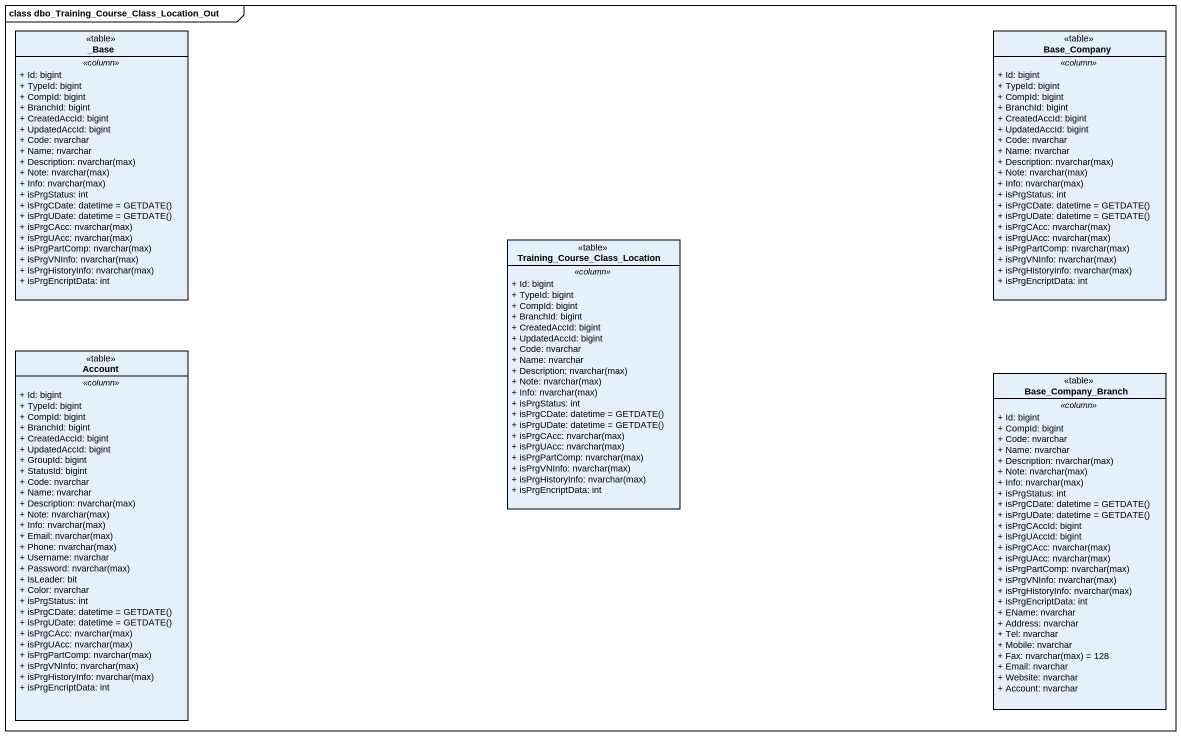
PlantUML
@startuml
mainframe class dbo_Training_Course_Class_Location_Out
hide circle
hide empty members
skinparam classAttributeIconSize 0
class "_Base" as Base <<table>> {
  .. <<column>> ..
  + Id: bigint
  + TypeId: bigint
  + CompId: bigint
  + BranchId: bigint
  + CreatedAccId: bigint
  + UpdatedAccId: bigint
  + Code: nvarchar
  + Name: nvarchar
  {field} + Description: nvarchar(max)
  {field} + Note: nvarchar(max)
  {field} + Info: nvarchar(max)
  + isPrgStatus: int
  {field} + isPrgCDate: datetime = GETDATE()
  {field} + isPrgUDate: datetime = GETDATE()
  {field} + isPrgCAcc: nvarchar(max)
  {field} + isPrgUAcc: nvarchar(max)
  {field} + isPrgPartComp: nvarchar(max)
  {field} + isPrgVNInfo: nvarchar(max)
  {field} + isPrgHistoryInfo: nvarchar(max)
  + isPrgEncriptData: int
}
class Base_Company <<table>> {
  .. <<column>> ..
  + Id: bigint
  + TypeId: bigint
  + CompId: bigint
  + BranchId: bigint
  + CreatedAccId: bigint
  + UpdatedAccId: bigint
  + Code: nvarchar
  + Name: nvarchar
  {field} + Description: nvarchar(max)
  {field} + Note: nvarchar(max)
  {field} + Info: nvarchar(max)
  + isPrgStatus: int
  {field} + isPrgCDate: datetime = GETDATE()
  {field} + isPrgUDate: datetime = GETDATE()
  {field} + isPrgCAcc: nvarchar(max)
  {field} + isPrgUAcc: nvarchar(max)
  {field} + isPrgPartComp: nvarchar(max)
  {field} + isPrgVNInfo: nvarchar(max)
  {field} + isPrgHistoryInfo: nvarchar(max)
  + isPrgEncriptData: int
}
class "Training_Course_Class_Location" as Training_Course_Class <<table>> {
  .. <<column>> ..
  + Id: bigint
  + TypeId: bigint
  + CompId: bigint
  + BranchId: bigint
  + CreatedAccId: bigint
  + UpdatedAccId: bigint
  + Code: nvarchar
  + Name: nvarchar
  {field} + Description: nvarchar(max)
  {field} + Note: nvarchar(max)
  {field} + Info: nvarchar(max)
  + isPrgStatus: int
  {field} + isPrgCDate: datetime = GETDATE()
  {field} + isPrgUDate: datetime = GETDATE()
  {field} + isPrgCAcc: nvarchar(max)
  {field} + isPrgUAcc: nvarchar(max)
  {field} + isPrgPartComp: nvarchar(max)
  {field} + isPrgVNInfo: nvarchar(max)
  {field} + isPrgHistoryInfo: nvarchar(max)
  + isPrgEncriptData: int
}
class Account <<table>> {
  .. <<column>> ..
  + Id: bigint
  + TypeId: bigint
  + CompId: bigint
  + BranchId: bigint
  + CreatedAccId: bigint
  + UpdatedAccId: bigint
  + GroupId: bigint
  + StatusId: bigint
  + Code: nvarchar
  + Name: nvarchar
  {field} + Description: nvarchar(max)
  {field} + Note: nvarchar(max)
  {field} + Info: nvarchar(max)
  {field} + Email: nvarchar(max)
  {field} + Phone: nvarchar(max)
  + Username: nvarchar
  {field} + Password: nvarchar(max)
  + IsLeader: bit
  + Color: nvarchar
  + isPrgStatus: int
  {field} + isPrgCDate: datetime = GETDATE()
  {field} + isPrgUDate: datetime = GETDATE()
  {field} + isPrgCAcc: nvarchar(max)
  {field} + isPrgUAcc: nvarchar(max)
  {field} + isPrgPartComp: nvarchar(max)
  {field} + isPrgVNInfo: nvarchar(max)
  {field} + isPrgHistoryInfo: nvarchar(max)
  + isPrgEncriptData: int
}
class Base_Company_Branch <<table>> {
  .. <<column>> ..
  + Id: bigint
  + CompId: bigint
  + Code: nvarchar
  + Name: nvarchar
  {field} + Description: nvarchar(max)
  {field} + Note: nvarchar(max)
  {field} + Info: nvarchar(max)
  + isPrgStatus: int
  {field} + isPrgCDate: datetime = GETDATE()
  {field} + isPrgUDate: datetime = GETDATE()
  + isPrgCAccId: bigint
  + isPrgUAccId: bigint
  {field} + isPrgCAcc: nvarchar(max)
  {field} + isPrgUAcc: nvarchar(max)
  {field} + isPrgPartComp: nvarchar(max)
  {field} + isPrgVNInfo: nvarchar(max)
  {field} + isPrgHistoryInfo: nvarchar(max)
  + isPrgEncriptData: int
  + EName: nvarchar
  + Address: nvarchar
  + Tel: nvarchar
  + Mobile: nvarchar
  {field} + Fax: nvarchar(max) = 128
  + Email: nvarchar
  + Website: nvarchar
  + Account: nvarchar
}
@enduml
